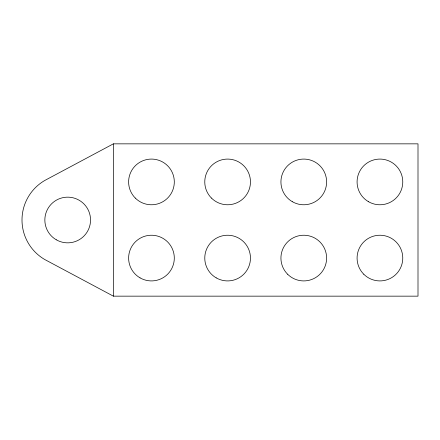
<?xml version="1.0" encoding="UTF-8"?>
<svg xmlns="http://www.w3.org/2000/svg" width="440" height="440" viewBox="0 0 440 440"><rect width="100%" height="100%" fill="white"/><g stroke="black" fill="none" stroke-linecap="round" stroke-linejoin="round"><path stroke-width="0.66" d="M113.383 143.847L44.847 180.428A45.694 45.694 0 0 0 44.847 259.572L113.383 296.153L418 296.153L418 143.847L113.383 143.847L113.383 296.153M56.271 239.784A22.847 22.847 0 0 0 90.541 220A22.847 22.847 0 0 0 56.271 200.216A22.847 22.847 0 0 0 56.271 239.784M211.459 198.077A22.847 22.847 0 0 0 249.684 187.836A22.847 22.847 0 0 0 221.705 159.857A22.847 22.847 0 0 0 211.459 198.077M216.194 277.86A22.847 22.847 0 0 0 250.459 258.077A22.847 22.847 0 0 0 216.194 238.293A22.847 22.847 0 0 0 216.194 277.86M287.617 274.23A22.847 22.847 0 0 0 325.837 263.989A22.847 22.847 0 0 0 297.858 236.011A22.847 22.847 0 0 0 287.617 274.23M292.347 201.707A22.847 22.847 0 0 0 326.618 181.924A22.847 22.847 0 0 0 292.347 162.14A22.847 22.847 0 0 0 292.347 201.707M368.5 201.707A22.847 22.847 0 0 0 402.771 181.924A22.847 22.847 0 0 0 368.5 162.14A22.847 22.847 0 0 0 368.5 201.707M363.77 274.23A22.847 22.847 0 0 0 401.99 263.989A22.847 22.847 0 0 0 374.011 236.011A22.847 22.847 0 0 0 363.77 274.23M135.305 198.077A22.847 22.847 0 0 0 173.531 187.836A22.847 22.847 0 0 0 145.547 159.857A22.847 22.847 0 0 0 135.305 198.077M140.041 277.86A22.847 22.847 0 0 0 174.306 258.077A22.847 22.847 0 0 0 140.041 238.293A22.847 22.847 0 0 0 140.041 277.86"/></g></svg>
